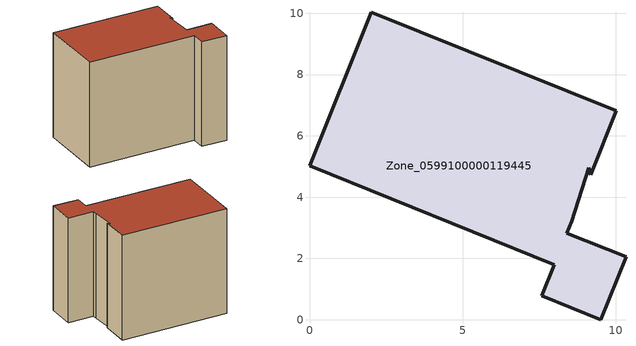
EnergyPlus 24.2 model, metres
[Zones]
Zone_0599100000119445
 floor ground (C_G): 8.55,3.21 8.4,2.82 10.33,2.05 9.51,0 7.58,0.78 7.99,1.8 0,5.02 2.02,10.03 10.01,6.81 9.17,4.73 9.12,4.96 z0
 wall outside (C_F): 9.51,0 10.33,2.05 8.4,2.82 8.55,3.21 9.12,4.96 9.17,4.73 10.01,6.81 2.02,10.03 0,5.02 7.99,1.8 7.58,0.78 9.51,0 z0:8.46
 roof outside (C_R): 8.55,3.21 9.12,4.96 9.17,4.73 10.01,6.81 2.02,10.03 0,5.02 7.99,1.8 7.58,0.78 9.51,0 10.33,2.05 8.4,2.82 z8.46
[BUILDING]
Pand.0599100000119445: North Axis=0; Terrain=City; Loads Convergence Tolerance Value=0.04; Temperature Convergence Tolerance Value=0.4; Solar Distribution=FullExterior; Maximum Number of Warmup Days=25; Minimum Number of Warmup Days=1
[Site:Location]
Rotterdam.The.Hague.AP_ZH_NLD Design_Conditions: Latitude=51.96; Longitude=4.45; Time Zone=1; Elevation=-4.5
[SITE:GROUNDTEMPERATURE:BUILDINGSURFACE]
18, 18, 18, 18, 18, 18, 18, 18, 18, 18, 18, 18
[MATERIAL] Thermal Absorptance=0.9; Solar Absorptance=0.7; Visible Absorptance=0.7
Name | Roughness | Thickness | Conductivity | Density | Specific Heat
G.TI.1975-1991 | MediumSmooth | 0.15 | 0.288461 | 540 | 1210
F.TI.1975-1991 | Rough | 0.3 | 0.230769 | 1920 | 840
R.TI.1975-1991 | MediumRough | 0.2 | 0.153846 | 1500 | 1000
[CONSTRUCTION]
C_G: G.TI.1975-1991
C_F: F.TI.1975-1991
C_R: R.TI.1975-1991
[ZONE]
Zone_0599100000119445: Type=1; Multiplier=1; Ceiling Height=Autocalculate; Volume=Autocalculate; Floor Area=autocalculate; Part of Total Floor Area=Yes
[ZONEINFILTRATION:DESIGNFLOWRATE]
Infil_Zone_0599100000119445: Zone or ZoneList or Space or SpaceList=Zone_0599100000119445; Schedule=AlwaysOn; Design Flow Rate Calculation Method=Flow/Area; Flow Rate per Floor Area=0.003; Constant Term Coefficient=1; Temperature Term Coefficient=0; Velocity Term Coefficient=0; Velocity Squared Term Coefficient=0
[HVACTEMPLATE:ZONE:IDEALLOADSAIRSYSTEM]
Zone_0599100000119445: Maximum Heating Supply Air Temperature=50; Minimum Cooling Supply Air Temperature=13; Maximum Heating Supply Air Humidity Ratio=0.0156; Minimum Cooling Supply Air Humidity Ratio=0.0077; Heating Limit=NoLimit; Cooling Limit=NoLimit; Dehumidification Control Type=ConstantSensibleHeatRatio; Cooling Sensible Heat Ratio=0.7; Dehumidification Setpoint=60; Humidification Control Type=None; Humidification Setpoint=30; Outdoor Air Method=None; Outdoor Air Flow Rate per Person=0.00944; Outdoor Air Flow Rate per Zone Floor Area=0; Outdoor Air Flow Rate per Zone=0; Demand Controlled Ventilation Type=None; Outdoor Air Economizer Type=NoEconomizer; Heat Recovery Type=None; Sensible Heat Recovery Effectiveness=0.7; Latent Heat Recovery Effectiveness=0.65
[ZONECONTROL:THERMOSTAT]
ThermostatControl_Zone_0599100000119445: Zone or ZoneList=Zone_0599100000119445; Control Type Schedule=DualSetpointControlType; Control 1=Thermostat_Zone_0599100000119445; Temperature Difference Between Cutout And Setpoint=0
[THERMOSTATSETPOINT:DUALSETPOINT]
Thermostat_Zone_0599100000119445: Heating Setpoint Temperature Schedule=HeatingSetpoint_Zone_0599100000119445; Cooling Setpoint Temperature Schedule=CoolingSetpoint_Zone_0599100000119445
[SCHEDULE:COMPACT]
HeatingSetpoint_Zone_0599100000119445: Through: 12/31, For: AllDays, Until: 24:00, 21
CoolingSetpoint_Zone_0599100000119445: Through: 12/31, For: AllDays, Until: 24:00, 24
DualSetpointControlType: Through: 12/31, For: AllDays, Until: 24:00, 4
AlwaysOn: Through: 12/31, For: AllDays, Until: 24:00, 1
